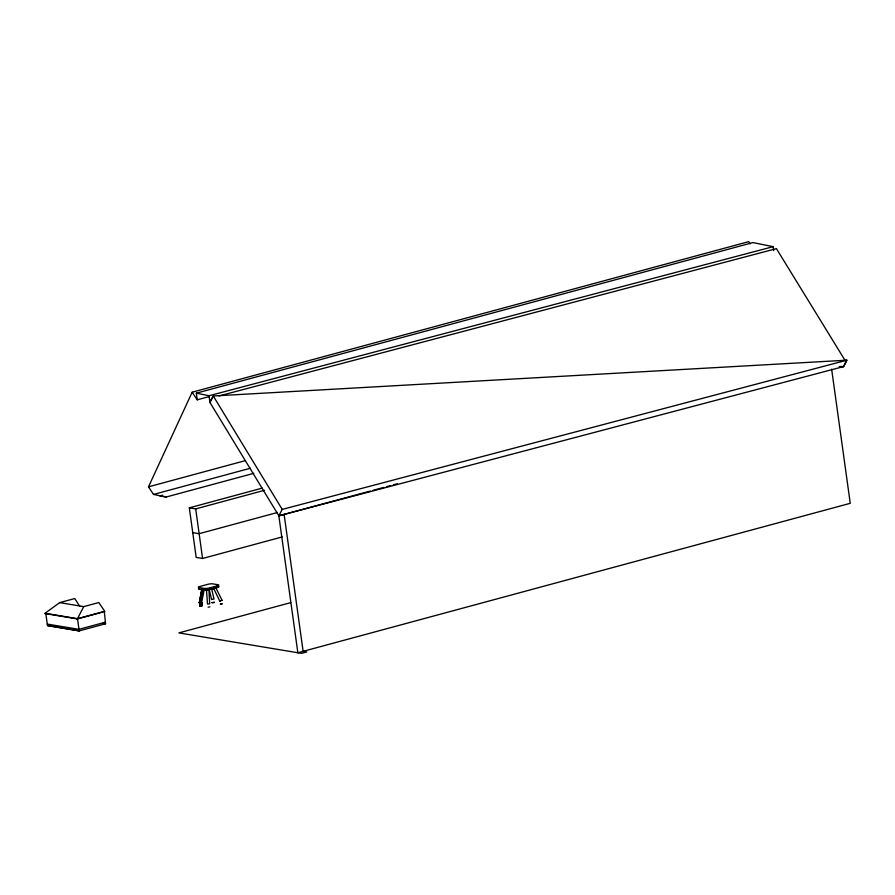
<?xml version="1.0" encoding="UTF-8"?>
<svg xmlns="http://www.w3.org/2000/svg" width="895" height="895" viewBox="0 0 895 895"><rect width="100%" height="100%" fill="white"/><g stroke="black" fill="none" stroke-linecap="round" stroke-linejoin="round"><path stroke-width="1.34" d="M211.522 588.429L214.028 599.068L211.667 599.303M200.793 602.257L201.744 602.626L199.339 602.548L201.834 589.335L206.745 589.906L206.622 589.1M199.406 602.626L201.856 589.257M199.54 602.693L202.046 589.425M199.753 602.76L202.292 589.268M200.771 606.083L200.01 602.805L202.55 589.357L200.312 602.827L200.771 606.083L202.192 605.624L201.755 602.548M202.069 605.77L201.632 602.693L204.25 589.324L203.143 589.503L200.625 602.838L201.073 606.049M202.606 594.269L203.109 591.606M199.339 602.548L200.167 602.257M215.438 587.758L208.938 589.704L209.687 603.845L207.506 604.035L206.499 590.107L207.327 589.738L205.19 589.346M200.01 606.072L199.361 602.469L200.469 606.105M215.863 587.881L222.061 600.31L219.745 601.037L220.629 600.556M219.745 601.037L213.67 588.451M253.811 473.321L166.235 497.005L153.526 494.443L148.492 486.835L192.156 392.211L748.746 241.639L750.189 243.809M77.35 618.926L83.716 606.631L98.786 602.548L104.883 611.486L77.35 618.926L44.75 613.489L59.696 602.615L74.766 598.542L79.711 606.295M212.328 397.704L209.9 402.392L278.848 515.811L297.856 652.757L850.25 503.314L831.634 369.132M839.365 366.816L843.549 366.581L846.916 360.182L282.216 509.412L278.848 515.811L843.549 366.581L845.976 361.893L776.412 248.631L219.074 395.926M846.916 360.182L213.267 395.993L209.9 402.392L209.061 395.735L196.341 393.162L197.191 399.83L209.318 396.541M215.661 587.59L213.581 588.608M199.842 605.915L202.192 605.624M208.076 607.19L209.922 606.855M217.608 585.744L217.832 585.666A3.3 0.66 -7.9 0 0 218.537 584.838L212.719 583.853A3.614 0.716 -7.9 0 0 208.613 584.122L199.853 586.471A3.569 0.716 -7.9 0 0 198.5 587.478L203.959 588.418A4.128 0.817 -7.9 0 0 209.732 587.87L217.608 585.744L217.832 587.366L209.956 589.503A4.128 0.817 -7.9 0 1 204.183 590.04L198.724 589.111A3.569 0.716 -7.9 0 1 199.026 588.462M196.341 393.162L752.93 242.579L773.146 246.662L773.649 250.656M148.492 486.835L245.498 460.589M153.526 494.443L250.533 468.197M162.554 495.215L159.858 495.942L166.235 497.005M282.193 536.933L202.572 558.48L196.184 557.417L189.315 507.845L262.19 488.122M189.315 507.845L195.692 508.908L264.517 490.281M277.405 512.511L199.126 533.688L192.749 532.626M278.848 515.811L370.373 491.053M373.058 490.315L383.843 487.406M386.539 486.667L390.578 485.582M393.274 484.855L397.324 483.759M45.164 613.556L45.79 613.388L47.48 625.605L79.196 630.897L105.554 623.759L104.335 611.632M76.88 618.848L102.545 611.912M208.468 589.626L212.182 588.619M105.341 622.193L78.984 629.33L47.278 624.095M290.685 602.637L178.866 632.899L301.492 653.361L306.772 651.94L303.125 651.336L284.118 514.379M209.061 395.735L773.146 246.662M221.423 600.332L222.061 600.31M221.278 603.678C217.921 604.606 224.544 603.912 221.591 603.644M207.718 589.346L206.443 589.346M207.058 590.073L208.982 589.839L206.555 590.163M839.443 366.502L843.549 366.581M59.696 602.615L83.716 606.631M47.166 613.623L77.507 618.68L79.196 630.897M102.724 623.345L105.554 623.759M47.603 625.594L79.263 630.874M213.446 588.306L213.771 587.545M192.156 392.211L197.191 399.83M213.267 395.993L282.216 509.412M209.374 590.23L211.567 599.538M217.037 585.889L217.272 587.523L218.067 587.299A3.3 0.66 -7.9 0 0 218.76 586.46M209.732 587.87L209.956 589.503M195.692 508.908L202.572 558.48M203.959 588.418L204.183 590.04M199.305 587.635L199.529 589.268L198.634 587.523M199.641 602.335L200.212 606.094M212.025 602.671L214.487 602.38L212.025 602.671"/></g></svg>
